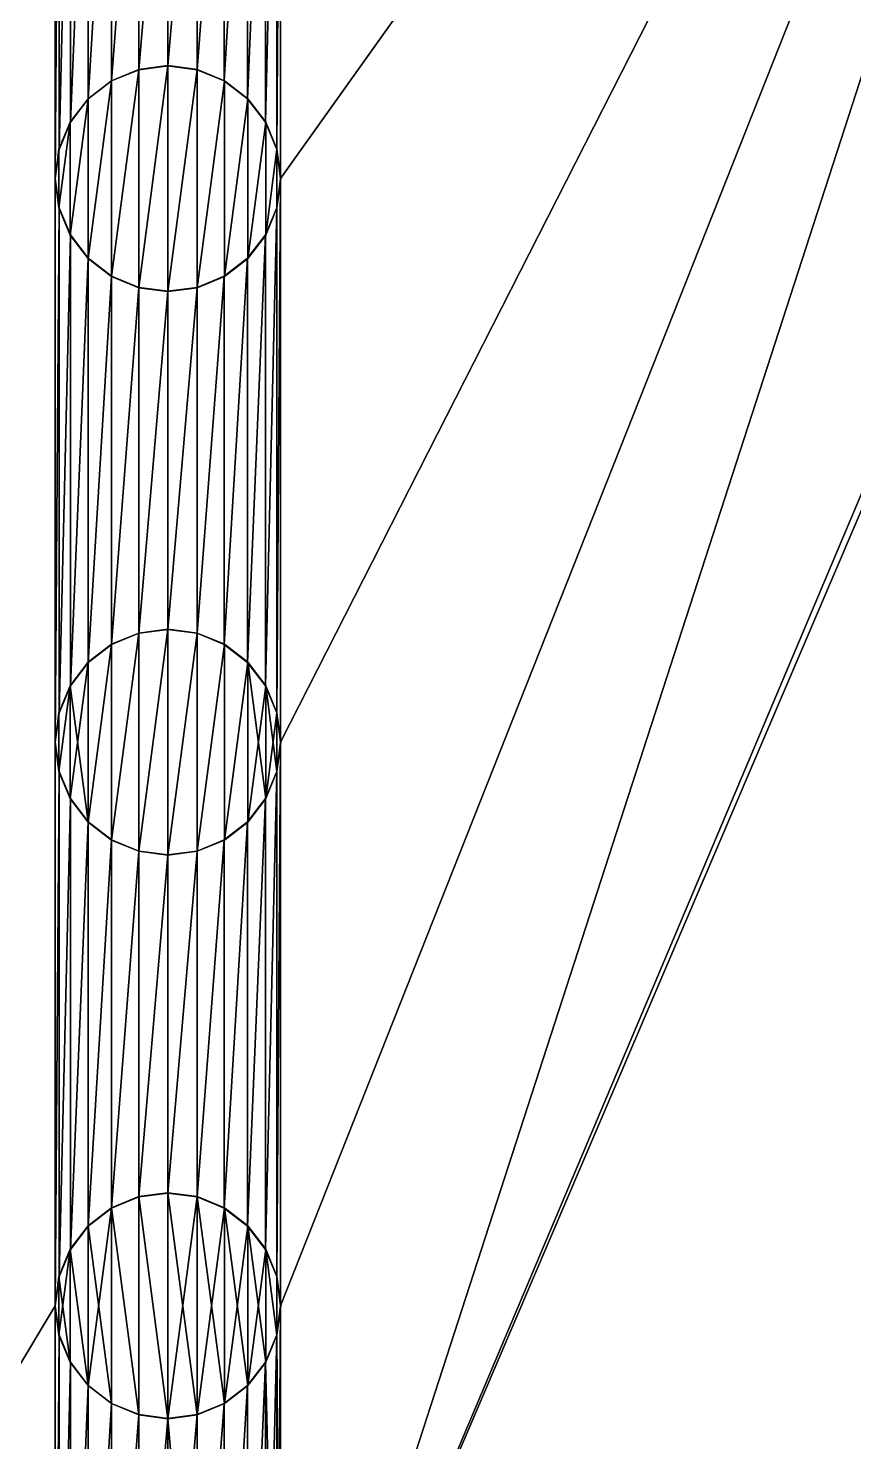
# Model space of a CAD drawing. Extents: x -1 to 46.5, y -1 to 65.2.
# Drawn here: x 17.15 to 31.8, y 14.71 to 39.79 of the extents above; entities that cross this region are included whole.
import ezdxf

# ---------------------------------------------------------------- set-up
doc = ezdxf.new("R2010")
doc.units = 0
doc.header["$MEASUREMENT"] = 0
doc.layers.add('STL2DXF', color=7, linetype='Continuous')

msp = doc.modelspace()

# ---------------------------------------------------------------- linework, layer by layer
at = {"layer": 'STL2DXF'}
for points in [[(21.625, 47.125, 7.3), (39.45, 62.125, 7.3), (21.625, 37.125, 7.3)], [(21.625, 37.125, 7.3), (39.45, 62.125, 7.3), (21.625, 27.125, 7.3)], [(21.625, 27.125, 7.3), (39.45, 62.125, 7.3), (21.625, 17.125, 7.3)], [(21.625, 17.125, 7.3), (39.45, 62.125, 7.3), (21.625, 7.125, 7.3)], [(21.625, 7.125, 7.3), (39.45, 62.125, 7.3), (34.518, 37.643, 7.3)], [(21.625, 47.125, 12.3), (39.45, 62.125, 12.3), (21.625, 37.125, 12.3)], [(21.625, 37.125, 12.3), (39.45, 62.125, 12.3), (21.625, 27.125, 12.3)], [(21.625, 27.125, 12.3), (39.45, 62.125, 12.3), (21.625, 17.125, 12.3)], [(21.625, 17.125, 12.3), (39.45, 62.125, 12.3), (21.625, 7.125, 12.3)], [(39.45, 2.125, 12.3), (21.625, 7.125, 12.3), (39.45, 62.125, 12.3)], [(11.625, 47.125, 7.3), (17.693, 57.643, 7.3), (11.625, 37.125, 7.3)], [(11.625, 37.125, 7.3), (17.693, 57.643, 7.3), (11.625, 27.125, 7.3)], [(11.625, 27.125, 7.3), (17.693, 57.643, 7.3), (11.625, 17.125, 7.3)], [(11.625, 17.125, 7.3), (17.693, 57.643, 7.3), (17.625, 57.125, 7.3)], [(11.625, 47.125, 12.3), (17.693, 57.643, 12.3), (11.625, 37.125, 12.3)], [(11.625, 37.125, 12.3), (17.693, 57.643, 12.3), (11.625, 27.125, 12.3)], [(11.625, 27.125, 12.3), (17.693, 57.643, 12.3), (11.625, 17.125, 12.3)], [(11.625, 17.125, 12.3), (17.693, 57.643, 12.3), (17.625, 57.125, 12.3)], [(11.625, 17.125, 7.3), (17.625, 57.125, 7.3), (11.625, 7.125, 7.3)], [(17.625, 17.125, 7.3), (11.625, 7.125, 7.3), (17.625, 57.125, 7.3)], [(11.625, 17.125, 12.3), (17.625, 57.125, 12.3), (11.625, 7.125, 12.3)], [(17.625, 7.125, 12.3), (11.625, 7.125, 12.3), (17.625, 57.125, 12.3)], [(17.625, 17.125, 7.3), (17.625, 57.125, 7.3), (17.625, 47.125, 7.3)], [(17.625, 7.125, 12.3), (17.625, 57.125, 12.3), (17.625, 47.125, 12.3)], [(17.625, 17.125, 7.3), (17.625, 47.125, 7.3), (17.625, 37.125, 7.3)], [(17.693, 46.607, 7.3), (17.625, 37.125, 7.3), (17.625, 47.125, 7.3)], [(17.625, 7.125, 12.3), (17.625, 47.125, 12.3), (17.625, 37.125, 12.3)], [(17.693, 46.607, 12.3), (17.625, 37.125, 12.3), (17.625, 47.125, 12.3)], [(21.557, 37.643, 7.3), (21.557, 46.607, 7.3), (21.625, 47.125, 7.3)], [(21.557, 37.643, 7.3), (21.625, 47.125, 7.3), (21.625, 37.125, 7.3)], [(21.557, 37.643, 12.3), (21.557, 46.607, 12.3), (21.625, 47.125, 12.3)], [(21.557, 37.643, 12.3), (21.625, 47.125, 12.3), (21.625, 37.125, 12.3)], [(17.625, 37.125, 7.3), (17.693, 46.607, 7.3), (17.693, 37.643, 7.3)], [(17.625, 37.125, 12.3), (17.693, 46.607, 12.3), (17.693, 37.643, 12.3)], [(17.693, 37.643, 7.3), (17.693, 46.607, 7.3), (17.893, 46.125, 7.3)], [(17.693, 37.643, 12.3), (17.693, 46.607, 12.3), (17.893, 46.125, 12.3)], [(21.357, 38.125, 7.3), (21.357, 46.125, 7.3), (21.557, 46.607, 7.3)], [(21.357, 38.125, 7.3), (21.557, 46.607, 7.3), (21.557, 37.643, 7.3)], [(21.357, 38.125, 12.3), (21.357, 46.125, 12.3), (21.557, 46.607, 12.3)], [(21.357, 38.125, 12.3), (21.557, 46.607, 12.3), (21.557, 37.643, 12.3)], [(17.693, 37.643, 7.3), (17.893, 46.125, 7.3), (17.893, 38.125, 7.3)], [(17.693, 37.643, 12.3), (17.893, 46.125, 12.3), (17.893, 38.125, 12.3)], [(17.893, 38.125, 7.3), (17.893, 46.125, 7.3), (18.211, 45.711, 7.3)], [(17.893, 38.125, 12.3), (17.893, 46.125, 12.3), (18.211, 45.711, 12.3)], [(21.039, 38.539, 7.3), (21.039, 45.711, 7.3), (21.357, 46.125, 7.3)], [(21.039, 38.539, 7.3), (21.357, 46.125, 7.3), (21.357, 38.125, 7.3)], [(21.039, 38.539, 12.3), (21.039, 45.711, 12.3), (21.357, 46.125, 12.3)], [(21.039, 38.539, 12.3), (21.357, 46.125, 12.3), (21.357, 38.125, 12.3)], [(17.893, 38.125, 7.3), (18.211, 45.711, 7.3), (18.211, 38.539, 7.3)], [(17.893, 38.125, 12.3), (18.211, 45.711, 12.3), (18.211, 38.539, 12.3)], [(18.211, 38.539, 7.3), (18.211, 45.711, 7.3), (18.625, 45.393, 7.3)], [(18.211, 38.539, 12.3), (18.211, 45.711, 12.3), (18.625, 45.393, 12.3)], [(20.625, 38.857, 7.3), (20.625, 45.393, 7.3), (21.039, 45.711, 7.3)], [(20.625, 38.857, 7.3), (21.039, 45.711, 7.3), (21.039, 38.539, 7.3)], [(20.625, 38.857, 12.3), (20.625, 45.393, 12.3), (21.039, 45.711, 12.3)], [(20.625, 38.857, 12.3), (21.039, 45.711, 12.3), (21.039, 38.539, 12.3)], [(18.211, 38.539, 7.3), (18.625, 45.393, 7.3), (18.625, 38.857, 7.3)], [(18.211, 38.539, 12.3), (18.625, 45.393, 12.3), (18.625, 38.857, 12.3)], [(18.625, 38.857, 7.3), (18.625, 45.393, 7.3), (19.107, 45.193, 7.3)], [(18.625, 38.857, 12.3), (18.625, 45.393, 12.3), (19.107, 45.193, 12.3)], [(18.625, 38.857, 7.3), (19.107, 45.193, 7.3), (19.107, 39.057, 7.3)], [(18.625, 38.857, 12.3), (19.107, 45.193, 12.3), (19.107, 39.057, 12.3)], [(19.107, 39.057, 7.3), (19.107, 45.193, 7.3), (19.625, 45.125, 7.3)], [(19.107, 39.057, 12.3), (19.107, 45.193, 12.3), (19.625, 45.125, 12.3)], [(19.625, 39.125, 7.3), (19.625, 45.125, 7.3), (20.143, 45.193, 7.3)], [(19.625, 39.125, 7.3), (20.143, 45.193, 7.3), (20.143, 39.057, 7.3)], [(19.625, 39.125, 12.3), (19.625, 45.125, 12.3), (20.143, 45.193, 12.3)], [(19.625, 39.125, 12.3), (20.143, 45.193, 12.3), (20.143, 39.057, 12.3)], [(20.143, 39.057, 7.3), (20.143, 45.193, 7.3), (20.625, 45.393, 7.3)], [(20.143, 39.057, 7.3), (20.625, 45.393, 7.3), (20.625, 38.857, 7.3)], [(20.143, 39.057, 12.3), (20.143, 45.193, 12.3), (20.625, 45.393, 12.3)], [(20.143, 39.057, 12.3), (20.625, 45.393, 12.3), (20.625, 38.857, 12.3)], [(19.107, 39.057, 7.3), (19.625, 45.125, 7.3), (19.625, 39.125, 7.3)], [(19.107, 39.057, 12.3), (19.625, 45.125, 12.3), (19.625, 39.125, 12.3)], [(19.106, 39.061, 12.3), (19.106, 35.189, 12.3), (19.625, 39.129, 12.3)], [(19.625, 39.129, 12.3), (19.106, 35.189, 12.3), (19.625, 35.121, 12.3)], [(19.106, 35.189, 7.3), (19.106, 39.061, 7.3), (19.625, 39.129, 7.3)], [(19.106, 35.189, 7.3), (19.625, 39.129, 7.3), (19.625, 35.121, 7.3)], [(19.106, 39.061, 12.3), (19.625, 39.129, 7.3), (19.106, 39.061, 7.3)], [(19.625, 39.129, 7.3), (19.106, 39.061, 12.3), (19.625, 39.129, 12.3)], [(19.107, 39.057, 12.3), (19.625, 39.125, 7.3), (19.107, 39.057, 7.3)], [(19.625, 39.125, 7.3), (19.107, 39.057, 12.3), (19.625, 39.125, 12.3)], [(19.625, 39.129, 12.3), (19.625, 35.121, 12.3), (20.144, 39.061, 12.3)], [(19.625, 35.121, 7.3), (19.625, 39.129, 7.3), (20.144, 39.061, 7.3)], [(19.625, 39.129, 12.3), (20.144, 39.061, 7.3), (19.625, 39.129, 7.3)], [(20.144, 39.061, 7.3), (19.625, 39.129, 12.3), (20.144, 39.061, 12.3)], [(19.625, 39.125, 12.3), (20.143, 39.057, 7.3), (19.625, 39.125, 7.3)], [(20.143, 39.057, 7.3), (19.625, 39.125, 12.3), (20.143, 39.057, 12.3)], [(18.623, 38.861, 12.3), (18.623, 35.389, 12.3), (19.106, 39.061, 12.3)], [(19.106, 39.061, 12.3), (18.623, 35.389, 12.3), (19.106, 35.189, 12.3)], [(18.623, 35.389, 7.3), (18.623, 38.861, 7.3), (19.106, 39.061, 7.3)], [(18.623, 35.389, 7.3), (19.106, 39.061, 7.3), (19.106, 35.189, 7.3)], [(18.623, 38.861, 12.3), (19.106, 39.061, 7.3), (18.623, 38.861, 7.3)], [(19.106, 39.061, 7.3), (18.623, 38.861, 12.3), (19.106, 39.061, 12.3)], [(18.625, 38.857, 12.3), (19.107, 39.057, 7.3), (18.625, 38.857, 7.3)], [(19.107, 39.057, 7.3), (18.625, 38.857, 12.3), (19.107, 39.057, 12.3)], [(20.144, 39.061, 12.3), (19.625, 35.121, 12.3), (20.144, 35.189, 12.3)], [(19.625, 35.121, 7.3), (20.144, 39.061, 7.3), (20.144, 35.189, 7.3)], [(20.143, 39.057, 12.3), (20.625, 38.857, 7.3), (20.143, 39.057, 7.3)], [(20.625, 38.857, 7.3), (20.143, 39.057, 12.3), (20.625, 38.857, 12.3)], [(20.144, 39.061, 12.3), (20.144, 35.189, 12.3), (20.627, 38.861, 12.3)], [(20.144, 35.189, 7.3), (20.144, 39.061, 7.3), (20.627, 38.861, 7.3)], [(20.144, 39.061, 12.3), (20.627, 38.861, 7.3), (20.144, 39.061, 7.3)], [(20.627, 38.861, 7.3), (20.144, 39.061, 12.3), (20.627, 38.861, 12.3)], [(18.208, 38.542, 12.3), (18.208, 35.708, 12.3), (18.623, 38.861, 12.3)], [(18.623, 38.861, 12.3), (18.208, 35.708, 12.3), (18.623, 35.389, 12.3)], [(18.208, 35.708, 7.3), (18.208, 38.542, 7.3), (18.623, 38.861, 7.3)], [(18.208, 35.708, 7.3), (18.623, 38.861, 7.3), (18.623, 35.389, 7.3)], [(18.208, 38.542, 12.3), (18.623, 38.861, 7.3), (18.208, 38.542, 7.3)], [(18.623, 38.861, 7.3), (18.208, 38.542, 12.3), (18.623, 38.861, 12.3)], [(18.211, 38.539, 12.3), (18.625, 38.857, 7.3), (18.211, 38.539, 7.3)], [(18.625, 38.857, 7.3), (18.211, 38.539, 12.3), (18.625, 38.857, 12.3)], [(20.627, 38.861, 12.3), (20.144, 35.189, 12.3), (20.627, 35.389, 12.3)], [(20.144, 35.189, 7.3), (20.627, 38.861, 7.3), (20.627, 35.389, 7.3)], [(20.625, 38.857, 12.3), (21.039, 38.539, 7.3), (20.625, 38.857, 7.3)], [(21.039, 38.539, 7.3), (20.625, 38.857, 12.3), (21.039, 38.539, 12.3)], [(20.627, 38.861, 12.3), (20.627, 35.389, 12.3), (21.042, 38.542, 12.3)], [(20.627, 35.389, 7.3), (20.627, 38.861, 7.3), (21.042, 38.542, 7.3)], [(20.627, 38.861, 12.3), (21.042, 38.542, 7.3), (20.627, 38.861, 7.3)], [(21.042, 38.542, 7.3), (20.627, 38.861, 12.3), (21.042, 38.542, 12.3)], [(17.889, 38.127, 12.3), (17.889, 36.123, 12.3), (18.208, 38.542, 12.3)], [(18.208, 38.542, 12.3), (17.889, 36.123, 12.3), (18.208, 35.708, 12.3)], [(17.889, 36.123, 7.3), (17.889, 38.127, 7.3), (18.208, 38.542, 7.3)], [(17.889, 36.123, 7.3), (18.208, 38.542, 7.3), (18.208, 35.708, 7.3)], [(18.208, 38.542, 12.3), (17.889, 38.127, 7.3), (17.889, 38.127, 12.3)], [(17.889, 38.127, 7.3), (18.208, 38.542, 12.3), (18.208, 38.542, 7.3)], [(18.211, 38.539, 12.3), (17.893, 38.125, 7.3), (17.893, 38.125, 12.3)], [(17.893, 38.125, 7.3), (18.211, 38.539, 12.3), (18.211, 38.539, 7.3)], [(21.042, 38.542, 12.3), (20.627, 35.389, 12.3), (21.042, 35.708, 12.3)], [(20.627, 35.389, 7.3), (21.042, 38.542, 7.3), (21.042, 35.708, 7.3)], [(21.039, 38.539, 7.3), (21.357, 38.125, 12.3), (21.357, 38.125, 7.3)], [(21.357, 38.125, 12.3), (21.039, 38.539, 7.3), (21.039, 38.539, 12.3)], [(21.042, 38.542, 12.3), (21.042, 35.708, 12.3), (21.361, 38.127, 12.3)], [(21.042, 35.708, 7.3), (21.042, 38.542, 7.3), (21.361, 38.127, 7.3)], [(21.042, 38.542, 7.3), (21.361, 38.127, 12.3), (21.361, 38.127, 7.3)], [(21.361, 38.127, 12.3), (21.042, 38.542, 7.3), (21.042, 38.542, 12.3)], [(17.689, 37.644, 12.3), (17.689, 36.606, 12.3), (17.889, 38.127, 12.3)], [(17.889, 38.127, 12.3), (17.689, 36.606, 12.3), (17.889, 36.123, 12.3)], [(17.689, 36.606, 7.3), (17.689, 37.644, 7.3), (17.889, 38.127, 7.3)], [(17.689, 36.606, 7.3), (17.889, 38.127, 7.3), (17.889, 36.123, 7.3)], [(17.889, 38.127, 12.3), (17.689, 37.644, 7.3), (17.689, 37.644, 12.3)], [(17.689, 37.644, 7.3), (17.889, 38.127, 12.3), (17.889, 38.127, 7.3)], [(17.893, 38.125, 12.3), (17.693, 37.643, 7.3), (17.693, 37.643, 12.3)], [(17.693, 37.643, 7.3), (17.893, 38.125, 12.3), (17.893, 38.125, 7.3)], [(21.361, 38.127, 12.3), (21.042, 35.708, 12.3), (21.361, 36.123, 12.3)], [(21.042, 35.708, 7.3), (21.361, 38.127, 7.3), (21.361, 36.123, 7.3)], [(21.357, 38.125, 7.3), (21.557, 37.643, 12.3), (21.557, 37.643, 7.3)], [(21.557, 37.643, 12.3), (21.357, 38.125, 7.3), (21.357, 38.125, 12.3)], [(21.361, 38.127, 12.3), (21.361, 36.123, 12.3), (21.561, 37.644, 12.3)], [(21.361, 36.123, 7.3), (21.361, 38.127, 7.3), (21.561, 37.644, 7.3)], [(21.361, 38.127, 7.3), (21.561, 37.644, 12.3), (21.561, 37.644, 7.3)], [(21.561, 37.644, 12.3), (21.361, 38.127, 7.3), (21.361, 38.127, 12.3)], [(17.689, 36.606, 12.3), (17.689, 37.644, 12.3), (17.621, 37.125, 12.3)], [(17.689, 37.644, 7.3), (17.689, 36.606, 7.3), (17.621, 37.125, 7.3)], [(17.689, 37.644, 12.3), (17.621, 37.125, 7.3), (17.621, 37.125, 12.3)], [(17.621, 37.125, 7.3), (17.689, 37.644, 12.3), (17.689, 37.644, 7.3)], [(17.693, 37.643, 12.3), (17.625, 37.125, 7.3), (17.625, 37.125, 12.3)], [(17.625, 37.125, 7.3), (17.693, 37.643, 12.3), (17.693, 37.643, 7.3)], [(21.561, 37.644, 12.3), (21.361, 36.123, 12.3), (21.561, 36.606, 12.3)], [(21.361, 36.123, 7.3), (21.561, 37.644, 7.3), (21.561, 36.606, 7.3)], [(21.557, 37.643, 7.3), (21.625, 37.125, 12.3), (21.625, 37.125, 7.3)], [(21.625, 37.125, 12.3), (21.557, 37.643, 7.3), (21.557, 37.643, 12.3)], [(21.561, 37.644, 12.3), (21.561, 36.606, 12.3), (21.629, 37.125, 12.3)], [(21.561, 36.606, 7.3), (21.561, 37.644, 7.3), (21.629, 37.125, 7.3)], [(21.561, 37.644, 7.3), (21.629, 37.125, 12.3), (21.629, 37.125, 7.3)], [(21.629, 37.125, 12.3), (21.561, 37.644, 7.3), (21.561, 37.644, 12.3)], [(21.625, 7.125, 7.3), (34.518, 37.643, 7.3), (34.45, 37.125, 7.3)], [(17.621, 37.125, 12.3), (17.689, 36.606, 7.3), (17.689, 36.606, 12.3)], [(17.689, 36.606, 7.3), (17.621, 37.125, 12.3), (17.621, 37.125, 7.3)], [(17.625, 37.125, 12.3), (17.693, 36.607, 7.3), (17.693, 36.607, 12.3)], [(17.693, 36.607, 7.3), (17.625, 37.125, 12.3), (17.625, 37.125, 7.3)], [(17.625, 17.125, 7.3), (17.625, 37.125, 7.3), (17.625, 27.125, 7.3)], [(17.693, 36.607, 7.3), (17.625, 27.125, 7.3), (17.625, 37.125, 7.3)], [(17.625, 7.125, 12.3), (17.625, 37.125, 12.3), (17.625, 27.125, 12.3)], [(17.693, 36.607, 12.3), (17.625, 27.125, 12.3), (17.625, 37.125, 12.3)], [(21.625, 37.125, 7.3), (21.557, 36.607, 12.3), (21.557, 36.607, 7.3)], [(21.557, 36.607, 12.3), (21.625, 37.125, 7.3), (21.625, 37.125, 12.3)], [(21.557, 27.643, 7.3), (21.557, 36.607, 7.3), (21.625, 37.125, 7.3)], [(21.557, 27.643, 7.3), (21.625, 37.125, 7.3), (21.625, 27.125, 7.3)], [(21.557, 27.643, 12.3), (21.557, 36.607, 12.3), (21.625, 37.125, 12.3)], [(21.557, 27.643, 12.3), (21.625, 37.125, 12.3), (21.625, 27.125, 12.3)], [(21.629, 37.125, 7.3), (21.561, 36.606, 12.3), (21.561, 36.606, 7.3)], [(21.561, 36.606, 12.3), (21.629, 37.125, 7.3), (21.629, 37.125, 12.3)], [(34.45, 7.125, 7.3), (21.625, 7.125, 7.3), (34.45, 37.125, 7.3)], [(17.625, 27.125, 7.3), (17.693, 36.607, 7.3), (17.693, 27.643, 7.3)], [(17.625, 27.125, 12.3), (17.693, 36.607, 12.3), (17.693, 27.643, 12.3)], [(17.689, 36.606, 12.3), (17.889, 36.123, 7.3), (17.889, 36.123, 12.3)], [(17.889, 36.123, 7.3), (17.689, 36.606, 12.3), (17.689, 36.606, 7.3)], [(17.693, 36.607, 12.3), (17.893, 36.125, 7.3), (17.893, 36.125, 12.3)], [(17.893, 36.125, 7.3), (17.693, 36.607, 12.3), (17.693, 36.607, 7.3)], [(17.693, 27.643, 7.3), (17.693, 36.607, 7.3), (17.893, 36.125, 7.3)], [(17.693, 27.643, 12.3), (17.693, 36.607, 12.3), (17.893, 36.125, 12.3)], [(21.557, 36.607, 7.3), (21.357, 36.125, 12.3), (21.357, 36.125, 7.3)], [(21.357, 36.125, 12.3), (21.557, 36.607, 7.3), (21.557, 36.607, 12.3)], [(21.357, 28.125, 7.3), (21.357, 36.125, 7.3), (21.557, 36.607, 7.3)], [(21.357, 28.125, 7.3), (21.557, 36.607, 7.3), (21.557, 27.643, 7.3)], [(21.357, 28.125, 12.3), (21.357, 36.125, 12.3), (21.557, 36.607, 12.3)], [(21.357, 28.125, 12.3), (21.557, 36.607, 12.3), (21.557, 27.643, 12.3)], [(21.561, 36.606, 7.3), (21.361, 36.123, 12.3), (21.361, 36.123, 7.3)], [(21.361, 36.123, 12.3), (21.561, 36.606, 7.3), (21.561, 36.606, 12.3)], [(17.693, 27.643, 7.3), (17.893, 36.125, 7.3), (17.893, 28.125, 7.3)], [(17.693, 27.643, 12.3), (17.893, 36.125, 12.3), (17.893, 28.125, 12.3)], [(17.889, 36.123, 12.3), (18.208, 35.708, 7.3), (18.208, 35.708, 12.3)], [(18.208, 35.708, 7.3), (17.889, 36.123, 12.3), (17.889, 36.123, 7.3)], [(17.893, 36.125, 12.3), (18.211, 35.711, 7.3), (18.211, 35.711, 12.3)], [(18.211, 35.711, 7.3), (17.893, 36.125, 12.3), (17.893, 36.125, 7.3)], [(17.893, 28.125, 7.3), (17.893, 36.125, 7.3), (18.211, 35.711, 7.3)], [(17.893, 28.125, 12.3), (17.893, 36.125, 12.3), (18.211, 35.711, 12.3)], [(21.357, 36.125, 7.3), (21.039, 35.711, 12.3), (21.039, 35.711, 7.3)], [(21.039, 35.711, 12.3), (21.357, 36.125, 7.3), (21.357, 36.125, 12.3)], [(21.039, 28.539, 7.3), (21.039, 35.711, 7.3), (21.357, 36.125, 7.3)], [(21.039, 28.539, 7.3), (21.357, 36.125, 7.3), (21.357, 28.125, 7.3)], [(21.039, 28.539, 12.3), (21.039, 35.711, 12.3), (21.357, 36.125, 12.3)], [(21.039, 28.539, 12.3), (21.357, 36.125, 12.3), (21.357, 28.125, 12.3)], [(21.361, 36.123, 7.3), (21.042, 35.708, 12.3), (21.042, 35.708, 7.3)], [(21.042, 35.708, 12.3), (21.361, 36.123, 7.3), (21.361, 36.123, 12.3)], [(17.893, 28.125, 7.3), (18.211, 35.711, 7.3), (18.211, 28.539, 7.3)], [(17.893, 28.125, 12.3), (18.211, 35.711, 12.3), (18.211, 28.539, 12.3)], [(18.623, 35.389, 12.3), (18.208, 35.708, 7.3), (18.623, 35.389, 7.3)], [(18.208, 35.708, 7.3), (18.623, 35.389, 12.3), (18.208, 35.708, 12.3)], [(18.625, 35.393, 12.3), (18.211, 35.711, 7.3), (18.625, 35.393, 7.3)], [(18.211, 35.711, 7.3), (18.625, 35.393, 12.3), (18.211, 35.711, 12.3)], [(18.211, 28.539, 7.3), (18.211, 35.711, 7.3), (18.625, 35.393, 7.3)], [(18.211, 28.539, 12.3), (18.211, 35.711, 12.3), (18.625, 35.393, 12.3)], [(21.039, 35.711, 12.3), (20.625, 35.393, 7.3), (21.039, 35.711, 7.3)], [(20.625, 35.393, 7.3), (21.039, 35.711, 12.3), (20.625, 35.393, 12.3)], [(20.625, 28.857, 7.3), (20.625, 35.393, 7.3), (21.039, 35.711, 7.3)], [(20.625, 28.857, 7.3), (21.039, 35.711, 7.3), (21.039, 28.539, 7.3)], [(20.625, 28.857, 12.3), (20.625, 35.393, 12.3), (21.039, 35.711, 12.3)], [(20.625, 28.857, 12.3), (21.039, 35.711, 12.3), (21.039, 28.539, 12.3)], [(21.042, 35.708, 12.3), (20.627, 35.389, 7.3), (21.042, 35.708, 7.3)], [(20.627, 35.389, 7.3), (21.042, 35.708, 12.3), (20.627, 35.389, 12.3)], [(18.211, 28.539, 7.3), (18.625, 35.393, 7.3), (18.625, 28.857, 7.3)], [(18.211, 28.539, 12.3), (18.625, 35.393, 12.3), (18.625, 28.857, 12.3)], [(19.106, 35.189, 12.3), (18.623, 35.389, 7.3), (19.106, 35.189, 7.3)], [(18.623, 35.389, 7.3), (19.106, 35.189, 12.3), (18.623, 35.389, 12.3)], [(19.107, 35.193, 12.3), (18.625, 35.393, 7.3), (19.107, 35.193, 7.3)], [(18.625, 35.393, 7.3), (19.107, 35.193, 12.3), (18.625, 35.393, 12.3)], [(18.625, 28.857, 7.3), (18.625, 35.393, 7.3), (19.107, 35.193, 7.3)], [(18.625, 28.857, 12.3), (18.625, 35.393, 12.3), (19.107, 35.193, 12.3)], [(20.625, 35.393, 12.3), (20.143, 35.193, 7.3), (20.625, 35.393, 7.3)], [(20.143, 35.193, 7.3), (20.625, 35.393, 12.3), (20.143, 35.193, 12.3)], [(20.143, 29.057, 7.3), (20.143, 35.193, 7.3), (20.625, 35.393, 7.3)], [(20.143, 29.057, 7.3), (20.625, 35.393, 7.3), (20.625, 28.857, 7.3)], [(20.143, 29.057, 12.3), (20.143, 35.193, 12.3), (20.625, 35.393, 12.3)], [(20.143, 29.057, 12.3), (20.625, 35.393, 12.3), (20.625, 28.857, 12.3)], [(20.627, 35.389, 12.3), (20.144, 35.189, 7.3), (20.627, 35.389, 7.3)], [(20.144, 35.189, 7.3), (20.627, 35.389, 12.3), (20.144, 35.189, 12.3)], [(18.625, 28.857, 7.3), (19.107, 35.193, 7.3), (19.107, 29.057, 7.3)], [(18.625, 28.857, 12.3), (19.107, 35.193, 12.3), (19.107, 29.057, 12.3)], [(19.625, 35.121, 12.3), (19.106, 35.189, 7.3), (19.625, 35.121, 7.3)], [(19.106, 35.189, 7.3), (19.625, 35.121, 12.3), (19.106, 35.189, 12.3)], [(19.625, 35.125, 12.3), (19.107, 35.193, 7.3), (19.625, 35.125, 7.3)], [(19.107, 35.193, 7.3), (19.625, 35.125, 12.3), (19.107, 35.193, 12.3)], [(19.107, 29.057, 7.3), (19.107, 35.193, 7.3), (19.625, 35.125, 7.3)], [(19.107, 29.057, 12.3), (19.107, 35.193, 12.3), (19.625, 35.125, 12.3)], [(19.107, 29.057, 7.3), (19.625, 35.125, 7.3), (19.625, 29.125, 7.3)], [(19.107, 29.057, 12.3), (19.625, 35.125, 12.3), (19.625, 29.125, 12.3)], [(20.143, 35.193, 12.3), (19.625, 35.125, 7.3), (20.143, 35.193, 7.3)], [(19.625, 35.125, 7.3), (20.143, 35.193, 12.3), (19.625, 35.125, 12.3)], [(19.625, 29.125, 7.3), (19.625, 35.125, 7.3), (20.143, 35.193, 7.3)], [(19.625, 29.125, 7.3), (20.143, 35.193, 7.3), (20.143, 29.057, 7.3)], [(19.625, 29.125, 12.3), (19.625, 35.125, 12.3), (20.143, 35.193, 12.3)], [(19.625, 29.125, 12.3), (20.143, 35.193, 12.3), (20.143, 29.057, 12.3)], [(20.144, 35.189, 12.3), (19.625, 35.121, 7.3), (20.144, 35.189, 7.3)], [(19.625, 35.121, 7.3), (20.144, 35.189, 12.3), (19.625, 35.121, 12.3)], [(19.106, 29.061, 12.3), (19.106, 25.189, 12.3), (19.625, 29.129, 12.3)], [(19.625, 29.129, 12.3), (19.106, 25.189, 12.3), (19.625, 25.121, 12.3)], [(19.106, 25.189, 7.3), (19.106, 29.061, 7.3), (19.625, 29.129, 7.3)], [(19.106, 25.189, 7.3), (19.625, 29.129, 7.3), (19.625, 25.121, 7.3)], [(19.106, 29.061, 12.3), (19.625, 29.129, 7.3), (19.106, 29.061, 7.3)], [(19.625, 29.129, 7.3), (19.106, 29.061, 12.3), (19.625, 29.129, 12.3)], [(19.107, 29.057, 12.3), (19.625, 29.125, 7.3), (19.107, 29.057, 7.3)], [(19.625, 29.125, 7.3), (19.107, 29.057, 12.3), (19.625, 29.125, 12.3)], [(19.625, 29.129, 12.3), (19.625, 25.121, 12.3), (20.144, 29.061, 12.3)], [(19.625, 25.121, 7.3), (19.625, 29.129, 7.3), (20.144, 29.061, 7.3)], [(19.625, 29.129, 12.3), (20.144, 29.061, 7.3), (19.625, 29.129, 7.3)], [(20.144, 29.061, 7.3), (19.625, 29.129, 12.3), (20.144, 29.061, 12.3)], [(19.625, 29.125, 12.3), (20.143, 29.057, 7.3), (19.625, 29.125, 7.3)], [(20.143, 29.057, 7.3), (19.625, 29.125, 12.3), (20.143, 29.057, 12.3)], [(18.208, 28.542, 12.3), (18.208, 25.708, 12.3), (18.623, 28.861, 12.3)], [(18.623, 28.861, 12.3), (18.208, 25.708, 12.3), (18.623, 25.389, 12.3)], [(18.208, 25.708, 7.3), (18.208, 28.542, 7.3), (18.623, 28.861, 7.3)], [(18.208, 25.708, 7.3), (18.623, 28.861, 7.3), (18.623, 25.389, 7.3)], [(18.208, 28.542, 12.3), (18.623, 28.861, 7.3), (18.208, 28.542, 7.3)], [(18.623, 28.861, 7.3), (18.208, 28.542, 12.3), (18.623, 28.861, 12.3)], [(18.211, 28.539, 12.3), (18.625, 28.857, 7.3), (18.211, 28.539, 7.3)], [(18.625, 28.857, 7.3), (18.211, 28.539, 12.3), (18.625, 28.857, 12.3)], [(18.623, 28.861, 12.3), (18.623, 25.389, 12.3), (19.106, 29.061, 12.3)], [(19.106, 29.061, 12.3), (18.623, 25.389, 12.3), (19.106, 25.189, 12.3)], [(18.623, 25.389, 7.3), (18.623, 28.861, 7.3), (19.106, 29.061, 7.3)], [(18.623, 25.389, 7.3), (19.106, 29.061, 7.3), (19.106, 25.189, 7.3)], [(18.623, 28.861, 12.3), (19.106, 29.061, 7.3), (18.623, 28.861, 7.3)], [(19.106, 29.061, 7.3), (18.623, 28.861, 12.3), (19.106, 29.061, 12.3)], [(18.625, 28.857, 12.3), (19.107, 29.057, 7.3), (18.625, 28.857, 7.3)], [(19.107, 29.057, 7.3), (18.625, 28.857, 12.3), (19.107, 29.057, 12.3)], [(20.144, 29.061, 12.3), (19.625, 25.121, 12.3), (20.144, 25.189, 12.3)], [(19.625, 25.121, 7.3), (20.144, 29.061, 7.3), (20.144, 25.189, 7.3)], [(20.143, 29.057, 12.3), (20.625, 28.857, 7.3), (20.143, 29.057, 7.3)], [(20.625, 28.857, 7.3), (20.143, 29.057, 12.3), (20.625, 28.857, 12.3)], [(20.144, 29.061, 12.3), (20.144, 25.189, 12.3), (20.627, 28.861, 12.3)], [(20.144, 25.189, 7.3), (20.144, 29.061, 7.3), (20.627, 28.861, 7.3)], [(20.144, 29.061, 12.3), (20.627, 28.861, 7.3), (20.144, 29.061, 7.3)], [(20.627, 28.861, 7.3), (20.144, 29.061, 12.3), (20.627, 28.861, 12.3)], [(20.627, 28.861, 12.3), (20.144, 25.189, 12.3), (20.627, 25.389, 12.3)], [(20.144, 25.189, 7.3), (20.627, 28.861, 7.3), (20.627, 25.389, 7.3)], [(20.625, 28.857, 12.3), (21.039, 28.539, 7.3), (20.625, 28.857, 7.3)], [(21.039, 28.539, 7.3), (20.625, 28.857, 12.3), (21.039, 28.539, 12.3)], [(20.627, 28.861, 12.3), (20.627, 25.389, 12.3), (21.042, 28.542, 12.3)], [(20.627, 25.389, 7.3), (20.627, 28.861, 7.3), (21.042, 28.542, 7.3)], [(20.627, 28.861, 12.3), (21.042, 28.542, 7.3), (20.627, 28.861, 7.3)], [(21.042, 28.542, 7.3), (20.627, 28.861, 12.3), (21.042, 28.542, 12.3)], [(17.889, 28.127, 12.3), (18.208, 25.708, 12.3), (18.208, 28.542, 12.3)], [(17.889, 26.123, 7.3), (17.889, 28.127, 7.3), (18.208, 28.542, 7.3)], [(17.889, 26.123, 7.3), (18.208, 28.542, 7.3), (18.208, 25.708, 7.3)], [(18.208, 28.542, 12.3), (17.889, 28.127, 7.3), (17.889, 28.127, 12.3)], [(17.889, 28.127, 7.3), (18.208, 28.542, 12.3), (18.208, 28.542, 7.3)], [(18.211, 28.539, 12.3), (17.893, 28.125, 7.3), (17.893, 28.125, 12.3)], [(17.893, 28.125, 7.3), (18.211, 28.539, 12.3), (18.211, 28.539, 7.3)], [(21.042, 28.542, 12.3), (20.627, 25.389, 12.3), (21.042, 25.708, 12.3)], [(20.627, 25.389, 7.3), (21.042, 28.542, 7.3), (21.042, 25.708, 7.3)], [(21.039, 28.539, 7.3), (21.357, 28.125, 12.3), (21.357, 28.125, 7.3)], [(21.357, 28.125, 12.3), (21.039, 28.539, 7.3), (21.039, 28.539, 12.3)], [(21.042, 28.542, 12.3), (21.042, 25.708, 12.3), (21.361, 26.123, 12.3)], [(21.042, 28.542, 12.3), (21.361, 26.123, 12.3), (21.361, 28.127, 12.3)], [(21.042, 25.708, 7.3), (21.042, 28.542, 7.3), (21.361, 28.127, 7.3)], [(21.042, 28.542, 7.3), (21.361, 28.127, 12.3), (21.361, 28.127, 7.3)], [(21.361, 28.127, 12.3), (21.042, 28.542, 7.3), (21.042, 28.542, 12.3)], [(17.689, 27.644, 12.3), (17.689, 26.606, 12.3), (17.889, 28.127, 12.3)], [(17.889, 28.127, 12.3), (17.689, 26.606, 12.3), (17.889, 26.123, 12.3)], [(17.689, 26.606, 7.3), (17.689, 27.644, 7.3), (17.889, 28.127, 7.3)], [(17.689, 26.606, 7.3), (17.889, 28.127, 7.3), (17.889, 26.123, 7.3)], [(17.889, 28.127, 12.3), (17.689, 27.644, 7.3), (17.689, 27.644, 12.3)], [(17.689, 27.644, 7.3), (17.889, 28.127, 12.3), (17.889, 28.127, 7.3)], [(17.893, 28.125, 12.3), (17.693, 27.643, 7.3), (17.693, 27.643, 12.3)], [(17.693, 27.643, 7.3), (17.893, 28.125, 12.3), (17.893, 28.125, 7.3)], [(17.889, 28.127, 12.3), (17.889, 26.123, 12.3), (18.208, 25.708, 12.3)], [(21.042, 25.708, 7.3), (21.361, 28.127, 7.3), (21.361, 26.123, 7.3)], [(21.357, 28.125, 7.3), (21.557, 27.643, 12.3), (21.557, 27.643, 7.3)], [(21.557, 27.643, 12.3), (21.357, 28.125, 7.3), (21.357, 28.125, 12.3)], [(21.361, 28.127, 12.3), (21.361, 26.123, 12.3), (21.561, 26.606, 12.3)], [(21.361, 28.127, 12.3), (21.561, 26.606, 12.3), (21.561, 27.644, 12.3)], [(21.361, 26.123, 7.3), (21.361, 28.127, 7.3), (21.561, 27.644, 7.3)], [(21.361, 28.127, 7.3), (21.561, 27.644, 12.3), (21.561, 27.644, 7.3)], [(21.561, 27.644, 12.3), (21.361, 28.127, 7.3), (21.361, 28.127, 12.3)], [(17.689, 26.606, 12.3), (17.689, 27.644, 12.3), (17.621, 27.125, 12.3)], [(17.689, 27.644, 7.3), (17.689, 26.606, 7.3), (17.621, 27.125, 7.3)], [(17.689, 27.644, 12.3), (17.621, 27.125, 7.3), (17.621, 27.125, 12.3)], [(17.621, 27.125, 7.3), (17.689, 27.644, 12.3), (17.689, 27.644, 7.3)], [(17.693, 27.643, 12.3), (17.625, 27.125, 7.3), (17.625, 27.125, 12.3)], [(17.625, 27.125, 7.3), (17.693, 27.643, 12.3), (17.693, 27.643, 7.3)], [(21.361, 26.123, 7.3), (21.561, 27.644, 7.3), (21.561, 26.606, 7.3)], [(21.557, 27.643, 7.3), (21.625, 27.125, 12.3), (21.625, 27.125, 7.3)], [(21.625, 27.125, 12.3), (21.557, 27.643, 7.3), (21.557, 27.643, 12.3)], [(21.561, 27.644, 12.3), (21.561, 26.606, 12.3), (21.629, 27.125, 12.3)], [(21.561, 26.606, 7.3), (21.561, 27.644, 7.3), (21.629, 27.125, 7.3)], [(21.561, 27.644, 7.3), (21.629, 27.125, 12.3), (21.629, 27.125, 7.3)], [(21.629, 27.125, 12.3), (21.561, 27.644, 7.3), (21.561, 27.644, 12.3)], [(17.621, 27.125, 12.3), (17.689, 26.606, 7.3), (17.689, 26.606, 12.3)], [(17.689, 26.606, 7.3), (17.621, 27.125, 12.3), (17.621, 27.125, 7.3)], [(17.625, 27.125, 12.3), (17.693, 26.607, 7.3), (17.693, 26.607, 12.3)], [(17.693, 26.607, 7.3), (17.625, 27.125, 12.3), (17.625, 27.125, 7.3)], [(17.693, 26.607, 7.3), (17.625, 17.125, 7.3), (17.625, 27.125, 7.3)], [(17.625, 7.125, 12.3), (17.625, 27.125, 12.3), (17.625, 17.125, 12.3)], [(17.693, 26.607, 12.3), (17.625, 17.125, 12.3), (17.625, 27.125, 12.3)], [(21.625, 27.125, 7.3), (21.557, 26.607, 12.3), (21.557, 26.607, 7.3)], [(21.557, 26.607, 12.3), (21.625, 27.125, 7.3), (21.625, 27.125, 12.3)], [(21.557, 17.643, 7.3), (21.557, 26.607, 7.3), (21.625, 27.125, 7.3)], [(21.557, 17.643, 7.3), (21.625, 27.125, 7.3), (21.625, 17.125, 7.3)], [(21.557, 17.643, 12.3), (21.557, 26.607, 12.3), (21.625, 27.125, 12.3)], [(21.557, 17.643, 12.3), (21.625, 27.125, 12.3), (21.625, 17.125, 12.3)], [(21.629, 27.125, 7.3), (21.561, 26.606, 12.3), (21.561, 26.606, 7.3)], [(21.561, 26.606, 12.3), (21.629, 27.125, 7.3), (21.629, 27.125, 12.3)], [(17.625, 17.125, 7.3), (17.693, 26.607, 7.3), (17.693, 17.643, 7.3)], [(17.625, 17.125, 12.3), (17.693, 26.607, 12.3), (17.693, 17.643, 12.3)], [(17.689, 26.606, 12.3), (17.889, 26.123, 7.3), (17.889, 26.123, 12.3)], [(17.889, 26.123, 7.3), (17.689, 26.606, 12.3), (17.689, 26.606, 7.3)], [(17.693, 26.607, 12.3), (17.893, 26.125, 7.3), (17.893, 26.125, 12.3)], [(17.893, 26.125, 7.3), (17.693, 26.607, 12.3), (17.693, 26.607, 7.3)], [(17.693, 17.643, 7.3), (17.693, 26.607, 7.3), (17.893, 26.125, 7.3)], [(17.693, 17.643, 12.3), (17.693, 26.607, 12.3), (17.893, 26.125, 12.3)], [(21.557, 26.607, 7.3), (21.357, 26.125, 12.3), (21.357, 26.125, 7.3)], [(21.357, 26.125, 12.3), (21.557, 26.607, 7.3), (21.557, 26.607, 12.3)], [(21.357, 18.125, 7.3), (21.357, 26.125, 7.3), (21.557, 26.607, 7.3)], [(21.357, 18.125, 7.3), (21.557, 26.607, 7.3), (21.557, 17.643, 7.3)], [(21.357, 18.125, 12.3), (21.357, 26.125, 12.3), (21.557, 26.607, 12.3)], [(21.357, 18.125, 12.3), (21.557, 26.607, 12.3), (21.557, 17.643, 12.3)], [(21.561, 26.606, 7.3), (21.361, 26.123, 12.3), (21.361, 26.123, 7.3)], [(21.361, 26.123, 12.3), (21.561, 26.606, 7.3), (21.561, 26.606, 12.3)], [(17.693, 17.643, 7.3), (17.893, 26.125, 7.3), (17.893, 18.125, 7.3)], [(17.693, 17.643, 12.3), (17.893, 26.125, 12.3), (17.893, 18.125, 12.3)], [(17.889, 26.123, 12.3), (18.208, 25.708, 7.3), (18.208, 25.708, 12.3)], [(18.208, 25.708, 7.3), (17.889, 26.123, 12.3), (17.889, 26.123, 7.3)], [(17.893, 26.125, 12.3), (18.211, 25.711, 7.3), (18.211, 25.711, 12.3)], [(18.211, 25.711, 7.3), (17.893, 26.125, 12.3), (17.893, 26.125, 7.3)], [(17.893, 18.125, 7.3), (17.893, 26.125, 7.3), (18.211, 25.711, 7.3)], [(17.893, 18.125, 12.3), (17.893, 26.125, 12.3), (18.211, 25.711, 12.3)], [(21.357, 26.125, 7.3), (21.039, 25.711, 12.3), (21.039, 25.711, 7.3)], [(21.039, 25.711, 12.3), (21.357, 26.125, 7.3), (21.357, 26.125, 12.3)], [(21.039, 18.539, 7.3), (21.039, 25.711, 7.3), (21.357, 26.125, 7.3)], [(21.039, 18.539, 7.3), (21.357, 26.125, 7.3), (21.357, 18.125, 7.3)], [(21.039, 18.539, 12.3), (21.039, 25.711, 12.3), (21.357, 26.125, 12.3)], [(21.039, 18.539, 12.3), (21.357, 26.125, 12.3), (21.357, 18.125, 12.3)], [(21.361, 26.123, 7.3), (21.042, 25.708, 12.3), (21.042, 25.708, 7.3)], [(21.042, 25.708, 12.3), (21.361, 26.123, 7.3), (21.361, 26.123, 12.3)], [(17.893, 18.125, 7.3), (18.211, 25.711, 7.3), (18.211, 18.539, 7.3)], [(17.893, 18.125, 12.3), (18.211, 25.711, 12.3), (18.211, 18.539, 12.3)], [(18.623, 25.389, 12.3), (18.208, 25.708, 7.3), (18.623, 25.389, 7.3)], [(18.208, 25.708, 7.3), (18.623, 25.389, 12.3), (18.208, 25.708, 12.3)], [(18.625, 25.393, 12.3), (18.211, 25.711, 7.3), (18.625, 25.393, 7.3)], [(18.211, 25.711, 7.3), (18.625, 25.393, 12.3), (18.211, 25.711, 12.3)], [(18.211, 18.539, 7.3), (18.211, 25.711, 7.3), (18.625, 25.393, 7.3)], [(18.211, 18.539, 12.3), (18.211, 25.711, 12.3), (18.625, 25.393, 12.3)], [(21.039, 25.711, 12.3), (20.625, 25.393, 7.3), (21.039, 25.711, 7.3)], [(20.625, 25.393, 7.3), (21.039, 25.711, 12.3), (20.625, 25.393, 12.3)], [(20.625, 18.857, 7.3), (20.625, 25.393, 7.3), (21.039, 25.711, 7.3)], [(20.625, 18.857, 7.3), (21.039, 25.711, 7.3), (21.039, 18.539, 7.3)], [(20.625, 18.857, 12.3), (20.625, 25.393, 12.3), (21.039, 25.711, 12.3)], [(20.625, 18.857, 12.3), (21.039, 25.711, 12.3), (21.039, 18.539, 12.3)], [(21.042, 25.708, 12.3), (20.627, 25.389, 7.3), (21.042, 25.708, 7.3)], [(20.627, 25.389, 7.3), (21.042, 25.708, 12.3), (20.627, 25.389, 12.3)], [(18.211, 18.539, 7.3), (18.625, 25.393, 7.3), (18.625, 18.857, 7.3)], [(18.211, 18.539, 12.3), (18.625, 25.393, 12.3), (18.625, 18.857, 12.3)], [(19.106, 25.189, 12.3), (18.623, 25.389, 7.3), (19.106, 25.189, 7.3)], [(18.623, 25.389, 7.3), (19.106, 25.189, 12.3), (18.623, 25.389, 12.3)], [(19.107, 25.193, 12.3), (18.625, 25.393, 7.3), (19.107, 25.193, 7.3)], [(18.625, 25.393, 7.3), (19.107, 25.193, 12.3), (18.625, 25.393, 12.3)], [(18.625, 18.857, 7.3), (18.625, 25.393, 7.3), (19.107, 25.193, 7.3)], [(18.625, 18.857, 12.3), (18.625, 25.393, 12.3), (19.107, 25.193, 12.3)], [(20.625, 25.393, 12.3), (20.143, 25.193, 7.3), (20.625, 25.393, 7.3)], [(20.143, 25.193, 7.3), (20.625, 25.393, 12.3), (20.143, 25.193, 12.3)], [(20.143, 19.057, 7.3), (20.143, 25.193, 7.3), (20.625, 25.393, 7.3)], [(20.143, 19.057, 7.3), (20.625, 25.393, 7.3), (20.625, 18.857, 7.3)], [(20.143, 19.057, 12.3), (20.143, 25.193, 12.3), (20.625, 25.393, 12.3)], [(20.143, 19.057, 12.3), (20.625, 25.393, 12.3), (20.625, 18.857, 12.3)], [(20.627, 25.389, 12.3), (20.144, 25.189, 7.3), (20.627, 25.389, 7.3)], [(20.144, 25.189, 7.3), (20.627, 25.389, 12.3), (20.144, 25.189, 12.3)], [(18.625, 18.857, 7.3), (19.107, 25.193, 7.3), (19.107, 19.057, 7.3)], [(18.625, 18.857, 12.3), (19.107, 25.193, 12.3), (19.107, 19.057, 12.3)], [(19.625, 25.121, 12.3), (19.106, 25.189, 7.3), (19.625, 25.121, 7.3)], [(19.106, 25.189, 7.3), (19.625, 25.121, 12.3), (19.106, 25.189, 12.3)], [(19.625, 25.125, 12.3), (19.107, 25.193, 7.3), (19.625, 25.125, 7.3)], [(19.107, 25.193, 7.3), (19.625, 25.125, 12.3), (19.107, 25.193, 12.3)], [(19.107, 19.057, 7.3), (19.107, 25.193, 7.3), (19.625, 25.125, 7.3)], [(19.107, 19.057, 12.3), (19.107, 25.193, 12.3), (19.625, 25.125, 12.3)], [(19.107, 19.057, 7.3), (19.625, 25.125, 7.3), (19.625, 19.125, 7.3)], [(19.107, 19.057, 12.3), (19.625, 25.125, 12.3), (19.625, 19.125, 12.3)], [(20.143, 25.193, 12.3), (19.625, 25.125, 7.3), (20.143, 25.193, 7.3)], [(19.625, 25.125, 7.3), (20.143, 25.193, 12.3), (19.625, 25.125, 12.3)], [(19.625, 19.125, 7.3), (19.625, 25.125, 7.3), (20.143, 25.193, 7.3)], [(19.625, 19.125, 7.3), (20.143, 25.193, 7.3), (20.143, 19.057, 7.3)], [(19.625, 19.125, 12.3), (19.625, 25.125, 12.3), (20.143, 25.193, 12.3)], [(19.625, 19.125, 12.3), (20.143, 25.193, 12.3), (20.143, 19.057, 12.3)], [(20.144, 25.189, 12.3), (19.625, 25.121, 7.3), (20.144, 25.189, 7.3)], [(19.625, 25.121, 7.3), (20.144, 25.189, 12.3), (19.625, 25.121, 12.3)], [(18.623, 18.861, 12.3), (19.106, 15.189, 12.3), (19.106, 19.061, 12.3)], [(19.106, 15.189, 7.3), (18.623, 18.861, 7.3), (19.106, 19.061, 7.3)], [(18.623, 18.861, 12.3), (19.106, 19.061, 7.3), (18.623, 18.861, 7.3)], [(19.106, 19.061, 7.3), (18.623, 18.861, 12.3), (19.106, 19.061, 12.3)], [(19.106, 19.061, 12.3), (19.625, 15.121, 12.3), (19.625, 19.129, 12.3)], [(19.625, 15.121, 7.3), (19.106, 19.061, 7.3), (19.625, 19.129, 7.3)], [(19.106, 19.061, 12.3), (19.625, 19.129, 7.3), (19.106, 19.061, 7.3)], [(19.625, 19.129, 7.3), (19.106, 19.061, 12.3), (19.625, 19.129, 12.3)], [(19.106, 19.061, 12.3), (19.106, 15.189, 12.3), (19.625, 15.121, 12.3)], [(19.106, 15.189, 7.3), (19.106, 19.061, 7.3), (19.625, 15.121, 7.3)], [(19.107, 19.057, 12.3), (19.625, 19.125, 7.3), (19.107, 19.057, 7.3)], [(19.625, 19.125, 7.3), (19.107, 19.057, 12.3), (19.625, 19.125, 12.3)], [(19.625, 19.129, 12.3), (19.625, 15.121, 12.3), (20.144, 15.189, 12.3)], [(19.625, 19.129, 12.3), (20.144, 15.189, 12.3), (20.144, 19.061, 12.3)], [(19.625, 15.121, 7.3), (19.625, 19.129, 7.3), (20.144, 19.061, 7.3)], [(19.625, 19.129, 12.3), (20.144, 19.061, 7.3), (19.625, 19.129, 7.3)], [(20.144, 19.061, 7.3), (19.625, 19.129, 12.3), (20.144, 19.061, 12.3)], [(19.625, 19.125, 12.3), (20.143, 19.057, 7.3), (19.625, 19.125, 7.3)], [(20.143, 19.057, 7.3), (19.625, 19.125, 12.3), (20.143, 19.057, 12.3)], [(19.625, 15.121, 7.3), (20.144, 19.061, 7.3), (20.144, 15.189, 7.3)], [(20.144, 19.061, 12.3), (20.144, 15.189, 12.3), (20.627, 15.389, 12.3)], [(20.144, 19.061, 12.3), (20.627, 15.389, 12.3), (20.627, 18.861, 12.3)], [(20.144, 15.189, 7.3), (20.144, 19.061, 7.3), (20.627, 18.861, 7.3)], [(20.144, 19.061, 12.3), (20.627, 18.861, 7.3), (20.144, 19.061, 7.3)], [(20.627, 18.861, 7.3), (20.144, 19.061, 12.3), (20.627, 18.861, 12.3)], [(18.208, 18.542, 12.3), (18.623, 15.389, 12.3), (18.623, 18.861, 12.3)], [(18.208, 15.708, 7.3), (18.208, 18.542, 7.3), (18.623, 18.861, 7.3)], [(18.208, 15.708, 7.3), (18.623, 18.861, 7.3), (18.623, 15.389, 7.3)], [(18.208, 18.542, 12.3), (18.623, 18.861, 7.3), (18.208, 18.542, 7.3)], [(18.623, 18.861, 7.3), (18.208, 18.542, 12.3), (18.623, 18.861, 12.3)], [(18.211, 18.539, 12.3), (18.625, 18.857, 7.3), (18.211, 18.539, 7.3)], [(18.625, 18.857, 7.3), (18.211, 18.539, 12.3), (18.625, 18.857, 12.3)], [(18.623, 18.861, 12.3), (18.623, 15.389, 12.3), (19.106, 15.189, 12.3)], [(18.623, 15.389, 7.3), (18.623, 18.861, 7.3), (19.106, 15.189, 7.3)], [(18.625, 18.857, 12.3), (19.107, 19.057, 7.3), (18.625, 18.857, 7.3)], [(19.107, 19.057, 7.3), (18.625, 18.857, 12.3), (19.107, 19.057, 12.3)], [(20.143, 19.057, 12.3), (20.625, 18.857, 7.3), (20.143, 19.057, 7.3)], [(20.625, 18.857, 7.3), (20.143, 19.057, 12.3), (20.625, 18.857, 12.3)], [(20.144, 15.189, 7.3), (20.627, 18.861, 7.3), (20.627, 15.389, 7.3)], [(20.625, 18.857, 12.3), (21.039, 18.539, 7.3), (20.625, 18.857, 7.3)], [(21.039, 18.539, 7.3), (20.625, 18.857, 12.3), (21.039, 18.539, 12.3)], [(20.627, 18.861, 12.3), (20.627, 15.389, 12.3), (21.042, 15.708, 12.3)], [(20.627, 18.861, 12.3), (21.042, 15.708, 12.3), (21.042, 18.542, 12.3)], [(20.627, 15.389, 7.3), (20.627, 18.861, 7.3), (21.042, 18.542, 7.3)], [(20.627, 18.861, 12.3), (21.042, 18.542, 7.3), (20.627, 18.861, 7.3)], [(21.042, 18.542, 7.3), (20.627, 18.861, 12.3), (21.042, 18.542, 12.3)], [(17.889, 18.127, 12.3), (18.208, 15.708, 12.3), (18.208, 18.542, 12.3)], [(18.208, 15.708, 7.3), (17.889, 18.127, 7.3), (18.208, 18.542, 7.3)], [(18.208, 18.542, 12.3), (17.889, 18.127, 7.3), (17.889, 18.127, 12.3)], [(17.889, 18.127, 7.3), (18.208, 18.542, 12.3), (18.208, 18.542, 7.3)], [(18.211, 18.539, 12.3), (17.893, 18.125, 7.3), (17.893, 18.125, 12.3)], [(17.893, 18.125, 7.3), (18.211, 18.539, 12.3), (18.211, 18.539, 7.3)], [(18.208, 18.542, 12.3), (18.208, 15.708, 12.3), (18.623, 15.389, 12.3)], [(20.627, 15.389, 7.3), (21.042, 18.542, 7.3), (21.042, 15.708, 7.3)], [(21.357, 18.125, 7.3), (21.039, 18.539, 12.3), (21.357, 18.125, 12.3)], [(21.039, 18.539, 12.3), (21.357, 18.125, 7.3), (21.039, 18.539, 7.3)], [(21.042, 18.542, 12.3), (21.042, 15.708, 12.3), (21.361, 16.123, 12.3)], [(21.042, 18.542, 12.3), (21.361, 16.123, 12.3), (21.361, 18.127, 12.3)], [(21.042, 15.708, 7.3), (21.042, 18.542, 7.3), (21.361, 18.127, 7.3)], [(21.042, 18.542, 7.3), (21.361, 18.127, 12.3), (21.361, 18.127, 7.3)], [(21.361, 18.127, 12.3), (21.042, 18.542, 7.3), (21.042, 18.542, 12.3)], [(17.689, 17.644, 12.3), (17.889, 16.123, 12.3), (17.889, 18.127, 12.3)], [(17.689, 16.606, 7.3), (17.689, 17.644, 7.3), (17.889, 18.127, 7.3)], [(17.689, 16.606, 7.3), (17.889, 18.127, 7.3), (17.889, 16.123, 7.3)], [(17.889, 18.127, 12.3), (17.689, 17.644, 7.3), (17.689, 17.644, 12.3)], [(17.689, 17.644, 7.3), (17.889, 18.127, 12.3), (17.889, 18.127, 7.3)], [(17.893, 18.125, 12.3), (17.693, 17.643, 7.3), (17.693, 17.643, 12.3)], [(17.693, 17.643, 7.3), (17.893, 18.125, 12.3), (17.893, 18.125, 7.3)], [(17.889, 18.127, 12.3), (17.889, 16.123, 12.3), (18.208, 15.708, 12.3)], [(17.889, 16.123, 7.3), (17.889, 18.127, 7.3), (18.208, 15.708, 7.3)], [(21.042, 15.708, 7.3), (21.361, 18.127, 7.3), (21.361, 16.123, 7.3)], [(21.357, 18.125, 7.3), (21.557, 17.643, 12.3), (21.557, 17.643, 7.3)], [(21.557, 17.643, 12.3), (21.357, 18.125, 7.3), (21.357, 18.125, 12.3)], [(21.361, 18.127, 12.3), (21.361, 16.123, 12.3), (21.561, 16.606, 12.3)], [(21.361, 18.127, 12.3), (21.561, 16.606, 12.3), (21.561, 17.644, 12.3)], [(21.361, 16.123, 7.3), (21.361, 18.127, 7.3), (21.561, 16.606, 7.3)], [(21.561, 16.606, 7.3), (21.361, 18.127, 7.3), (21.561, 17.644, 7.3)], [(21.361, 18.127, 7.3), (21.561, 17.644, 12.3), (21.561, 17.644, 7.3)], [(21.561, 17.644, 12.3), (21.361, 18.127, 7.3), (21.361, 18.127, 12.3)], [(17.689, 16.606, 12.3), (17.689, 17.644, 12.3), (17.621, 17.125, 12.3)], [(17.689, 17.644, 7.3), (17.689, 16.606, 7.3), (17.621, 17.125, 7.3)], [(17.689, 17.644, 12.3), (17.621, 17.125, 7.3), (17.621, 17.125, 12.3)], [(17.621, 17.125, 7.3), (17.689, 17.644, 12.3), (17.689, 17.644, 7.3)], [(17.693, 17.643, 12.3), (17.625, 17.125, 7.3), (17.625, 17.125, 12.3)], [(17.625, 17.125, 7.3), (17.693, 17.643, 12.3), (17.693, 17.643, 7.3)], [(17.689, 17.644, 12.3), (17.689, 16.606, 12.3), (17.889, 16.123, 12.3)], [(21.625, 17.125, 7.3), (21.557, 17.643, 12.3), (21.625, 17.125, 12.3)], [(21.557, 17.643, 12.3), (21.625, 17.125, 7.3), (21.557, 17.643, 7.3)], [(21.561, 17.644, 12.3), (21.561, 16.606, 12.3), (21.629, 17.125, 12.3)], [(21.561, 16.606, 7.3), (21.561, 17.644, 7.3), (21.629, 17.125, 7.3)], [(21.561, 17.644, 7.3), (21.629, 17.125, 12.3), (21.629, 17.125, 7.3)], [(21.629, 17.125, 12.3), (21.561, 17.644, 7.3), (21.561, 17.644, 12.3)], [(17.625, 7.125, 7.3), (11.625, 7.125, 7.3), (17.625, 17.125, 7.3)], [(17.621, 17.125, 12.3), (17.689, 16.606, 7.3), (17.689, 16.606, 12.3)], [(17.689, 16.606, 7.3), (17.621, 17.125, 12.3), (17.621, 17.125, 7.3)], [(17.625, 17.125, 12.3), (17.693, 16.607, 7.3), (17.693, 16.607, 12.3)], [(17.693, 16.607, 7.3), (17.625, 17.125, 12.3), (17.625, 17.125, 7.3)], [(17.693, 16.607, 7.3), (17.625, 7.125, 7.3), (17.625, 17.125, 7.3)], [(17.693, 16.607, 12.3), (17.625, 7.125, 12.3), (17.625, 17.125, 12.3)], [(21.557, 16.607, 7.3), (21.625, 17.125, 12.3), (21.557, 16.607, 12.3)], [(21.625, 17.125, 12.3), (21.557, 16.607, 7.3), (21.625, 17.125, 7.3)], [(21.625, 7.125, 7.3), (21.557, 16.607, 7.3), (21.625, 17.125, 7.3)], [(21.557, 7.643, 12.3), (21.557, 16.607, 12.3), (21.625, 17.125, 12.3)], [(21.557, 7.643, 12.3), (21.625, 17.125, 12.3), (21.625, 7.125, 12.3)], [(21.629, 17.125, 7.3), (21.561, 16.606, 12.3), (21.561, 16.606, 7.3)], [(21.561, 16.606, 12.3), (21.629, 17.125, 7.3), (21.629, 17.125, 12.3)], [(17.625, 7.125, 7.3), (17.693, 16.607, 7.3), (17.693, 7.643, 7.3)], [(17.625, 7.125, 12.3), (17.693, 16.607, 12.3), (17.693, 7.643, 12.3)], [(17.689, 16.606, 12.3), (17.889, 16.123, 7.3), (17.889, 16.123, 12.3)], [(17.889, 16.123, 7.3), (17.689, 16.606, 12.3), (17.689, 16.606, 7.3)], [(17.693, 16.607, 12.3), (17.893, 16.125, 7.3), (17.893, 16.125, 12.3)], [(17.893, 16.125, 7.3), (17.693, 16.607, 12.3), (17.693, 16.607, 7.3)], [(17.693, 7.643, 7.3), (17.693, 16.607, 7.3), (17.893, 16.125, 7.3)], [(17.693, 7.643, 12.3), (17.693, 16.607, 12.3), (17.893, 16.125, 12.3)], [(21.357, 16.125, 7.3), (21.557, 16.607, 12.3), (21.357, 16.125, 12.3)], [(21.557, 16.607, 12.3), (21.357, 16.125, 7.3), (21.557, 16.607, 7.3)], [(21.557, 7.643, 7.3), (21.357, 16.125, 7.3), (21.557, 16.607, 7.3)], [(21.357, 8.125, 12.3), (21.357, 16.125, 12.3), (21.557, 16.607, 12.3)], [(21.357, 8.125, 12.3), (21.557, 16.607, 12.3), (21.557, 7.643, 12.3)], [(21.561, 16.606, 7.3), (21.361, 16.123, 12.3), (21.361, 16.123, 7.3)], [(21.361, 16.123, 12.3), (21.561, 16.606, 7.3), (21.561, 16.606, 12.3)], [(21.557, 7.643, 7.3), (21.557, 16.607, 7.3), (21.625, 7.125, 7.3)], [(17.693, 7.643, 7.3), (17.893, 16.125, 7.3), (17.893, 8.125, 7.3)], [(17.693, 7.643, 12.3), (17.893, 16.125, 12.3), (17.893, 8.125, 12.3)], [(17.889, 16.123, 12.3), (18.208, 15.708, 7.3), (18.208, 15.708, 12.3)], [(18.208, 15.708, 7.3), (17.889, 16.123, 12.3), (17.889, 16.123, 7.3)], [(17.893, 16.125, 12.3), (18.211, 15.711, 7.3), (18.211, 15.711, 12.3)], [(18.211, 15.711, 7.3), (17.893, 16.125, 12.3), (17.893, 16.125, 7.3)], [(17.893, 8.125, 7.3), (17.893, 16.125, 7.3), (18.211, 15.711, 7.3)], [(17.893, 8.125, 12.3), (17.893, 16.125, 12.3), (18.211, 15.711, 12.3)], [(21.039, 15.711, 7.3), (21.357, 16.125, 12.3), (21.039, 15.711, 12.3)], [(21.357, 16.125, 12.3), (21.039, 15.711, 7.3), (21.357, 16.125, 7.3)], [(21.039, 8.539, 7.3), (21.039, 15.711, 7.3), (21.357, 16.125, 7.3)], [(21.039, 8.539, 7.3), (21.357, 16.125, 7.3), (21.357, 8.125, 7.3)], [(21.039, 8.539, 12.3), (21.039, 15.711, 12.3), (21.357, 16.125, 12.3)], [(21.039, 8.539, 12.3), (21.357, 16.125, 12.3), (21.357, 8.125, 12.3)], [(21.361, 16.123, 7.3), (21.042, 15.708, 12.3), (21.042, 15.708, 7.3)], [(21.042, 15.708, 12.3), (21.361, 16.123, 7.3), (21.361, 16.123, 12.3)], [(21.357, 8.125, 7.3), (21.357, 16.125, 7.3), (21.557, 7.643, 7.3)], [(17.893, 8.125, 7.3), (18.211, 15.711, 7.3), (18.211, 8.539, 7.3)], [(17.893, 8.125, 12.3), (18.211, 15.711, 12.3), (18.211, 8.539, 12.3)], [(18.623, 15.389, 12.3), (18.208, 15.708, 7.3), (18.623, 15.389, 7.3)], [(18.208, 15.708, 7.3), (18.623, 15.389, 12.3), (18.208, 15.708, 12.3)], [(18.625, 15.393, 12.3), (18.211, 15.711, 7.3), (18.625, 15.393, 7.3)], [(18.211, 15.711, 7.3), (18.625, 15.393, 12.3), (18.211, 15.711, 12.3)], [(18.211, 8.539, 7.3), (18.211, 15.711, 7.3), (18.625, 15.393, 7.3)], [(18.211, 8.539, 12.3), (18.211, 15.711, 12.3), (18.625, 15.393, 12.3)], [(21.039, 15.711, 12.3), (20.625, 15.393, 7.3), (21.039, 15.711, 7.3)], [(20.625, 15.393, 7.3), (21.039, 15.711, 12.3), (20.625, 15.393, 12.3)], [(20.625, 8.857, 7.3), (20.625, 15.393, 7.3), (21.039, 15.711, 7.3)], [(20.625, 8.857, 7.3), (21.039, 15.711, 7.3), (21.039, 8.539, 7.3)], [(20.625, 8.857, 12.3), (20.625, 15.393, 12.3), (21.039, 15.711, 12.3)], [(20.625, 8.857, 12.3), (21.039, 15.711, 12.3), (21.039, 8.539, 12.3)], [(21.042, 15.708, 12.3), (20.627, 15.389, 7.3), (21.042, 15.708, 7.3)], [(20.627, 15.389, 7.3), (21.042, 15.708, 12.3), (20.627, 15.389, 12.3)], [(18.211, 8.539, 7.3), (18.625, 15.393, 7.3), (18.625, 8.857, 7.3)], [(18.211, 8.539, 12.3), (18.625, 15.393, 12.3), (18.625, 8.857, 12.3)], [(19.106, 15.189, 12.3), (18.623, 15.389, 7.3), (19.106, 15.189, 7.3)], [(18.623, 15.389, 7.3), (19.106, 15.189, 12.3), (18.623, 15.389, 12.3)], [(19.107, 15.193, 12.3), (18.625, 15.393, 7.3), (19.107, 15.193, 7.3)], [(18.625, 15.393, 7.3), (19.107, 15.193, 12.3), (18.625, 15.393, 12.3)], [(18.625, 8.857, 7.3), (18.625, 15.393, 7.3), (19.107, 15.193, 7.3)], [(18.625, 8.857, 12.3), (18.625, 15.393, 12.3), (19.107, 15.193, 12.3)], [(20.625, 15.393, 12.3), (20.143, 15.193, 7.3), (20.625, 15.393, 7.3)], [(20.143, 15.193, 7.3), (20.625, 15.393, 12.3), (20.143, 15.193, 12.3)], [(20.143, 9.057, 7.3), (20.143, 15.193, 7.3), (20.625, 15.393, 7.3)], [(20.143, 9.057, 7.3), (20.625, 15.393, 7.3), (20.625, 8.857, 7.3)], [(20.143, 9.057, 12.3), (20.143, 15.193, 12.3), (20.625, 15.393, 12.3)], [(20.143, 9.057, 12.3), (20.625, 15.393, 12.3), (20.625, 8.857, 12.3)], [(20.627, 15.389, 12.3), (20.144, 15.189, 7.3), (20.627, 15.389, 7.3)], [(20.144, 15.189, 7.3), (20.627, 15.389, 12.3), (20.144, 15.189, 12.3)], [(18.625, 8.857, 7.3), (19.107, 15.193, 7.3), (19.107, 9.057, 7.3)], [(18.625, 8.857, 12.3), (19.107, 15.193, 12.3), (19.107, 9.057, 12.3)], [(19.625, 15.121, 12.3), (19.106, 15.189, 7.3), (19.625, 15.121, 7.3)], [(19.106, 15.189, 7.3), (19.625, 15.121, 12.3), (19.106, 15.189, 12.3)], [(19.625, 15.125, 12.3), (19.107, 15.193, 7.3), (19.625, 15.125, 7.3)], [(19.107, 15.193, 7.3), (19.625, 15.125, 12.3), (19.107, 15.193, 12.3)], [(19.107, 9.057, 7.3), (19.107, 15.193, 7.3), (19.625, 15.125, 7.3)], [(19.107, 9.057, 12.3), (19.107, 15.193, 12.3), (19.625, 15.125, 12.3)], [(19.107, 9.057, 7.3), (19.625, 15.125, 7.3), (19.625, 9.125, 7.3)], [(19.107, 9.057, 12.3), (19.625, 15.125, 12.3), (19.625, 9.125, 12.3)], [(20.143, 15.193, 12.3), (19.625, 15.125, 7.3), (20.143, 15.193, 7.3)], [(19.625, 15.125, 7.3), (20.143, 15.193, 12.3), (19.625, 15.125, 12.3)], [(20.143, 9.057, 7.3), (19.625, 15.125, 7.3), (20.143, 15.193, 7.3)], [(19.625, 9.125, 12.3), (19.625, 15.125, 12.3), (20.143, 15.193, 12.3)], [(19.625, 9.125, 12.3), (20.143, 15.193, 12.3), (20.143, 9.057, 12.3)], [(20.144, 15.189, 12.3), (19.625, 15.121, 7.3), (20.144, 15.189, 7.3)], [(19.625, 15.121, 7.3), (20.144, 15.189, 12.3), (19.625, 15.121, 12.3)], [(19.625, 9.125, 7.3), (19.625, 15.125, 7.3), (20.143, 9.057, 7.3)]]:
    msp.add_3dface(points, dxfattribs=at)

doc.saveas('drawing.dxf')
